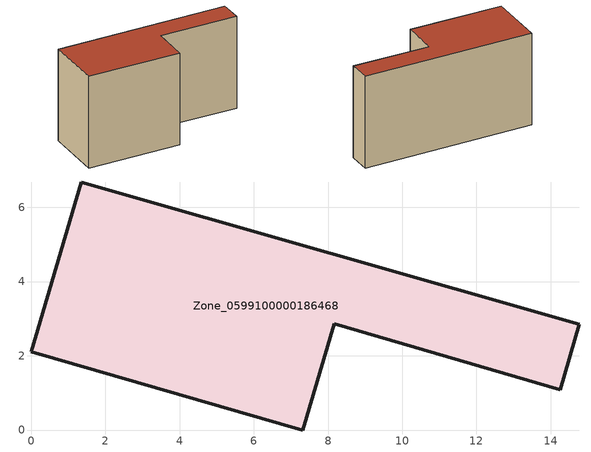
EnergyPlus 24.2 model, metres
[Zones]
Zone_0599100000186468
 floor ground (C_G): 0,2.12 1.35,6.68 14.77,2.85 14.26,1.09 8.16,2.87 7.32,0 z0
 wall outside (C_F): 1.35,6.68 0,2.12 7.32,0 8.16,2.87 14.26,1.09 14.77,2.85 1.35,6.68 z0:7.67
 roof outside (C_R): 14.77,2.85 1.35,6.68 0,2.12 7.32,0 8.16,2.87 14.26,1.09 z7.67
[BUILDING]
Pand.0599100000186468: North Axis=0; Terrain=City; Loads Convergence Tolerance Value=0.04; Temperature Convergence Tolerance Value=0.4; Solar Distribution=FullExterior; Maximum Number of Warmup Days=25; Minimum Number of Warmup Days=1
[Site:Location]
Rotterdam.The.Hague.AP_ZH_NLD Design_Conditions: Latitude=51.96; Longitude=4.45; Time Zone=1; Elevation=-4.5
[SITE:GROUNDTEMPERATURE:BUILDINGSURFACE]
18, 18, 18, 18, 18, 18, 18, 18, 18, 18, 18, 18
[MATERIAL] Thermal Absorptance=0.9; Solar Absorptance=0.7; Visible Absorptance=0.7
Name | Roughness | Thickness | Conductivity | Density | Specific Heat
G.TI.1946 | MediumSmooth | 0.15 | 1 | 540 | 1210
F.TI.1946 | Rough | 0.3 | 0.857143 | 1920 | 840
R.TI.1946 | MediumRough | 0.2 | 0.1 | 1500 | 1000
[CONSTRUCTION]
C_G: G.TI.1946
C_F: F.TI.1946
C_R: R.TI.1946
[ZONE]
Zone_0599100000186468: Type=1; Multiplier=1; Ceiling Height=Autocalculate; Volume=Autocalculate; Floor Area=autocalculate; Part of Total Floor Area=Yes
[ZONEINFILTRATION:DESIGNFLOWRATE]
Infil_Zone_0599100000186468: Zone or ZoneList or Space or SpaceList=Zone_0599100000186468; Schedule=AlwaysOn; Design Flow Rate Calculation Method=Flow/Area; Flow Rate per Floor Area=0.003; Constant Term Coefficient=1; Temperature Term Coefficient=0; Velocity Term Coefficient=0; Velocity Squared Term Coefficient=0
[HVACTEMPLATE:ZONE:IDEALLOADSAIRSYSTEM]
Zone_0599100000186468: Maximum Heating Supply Air Temperature=50; Minimum Cooling Supply Air Temperature=13; Maximum Heating Supply Air Humidity Ratio=0.0156; Minimum Cooling Supply Air Humidity Ratio=0.0077; Heating Limit=NoLimit; Cooling Limit=NoLimit; Dehumidification Control Type=ConstantSensibleHeatRatio; Cooling Sensible Heat Ratio=0.7; Dehumidification Setpoint=60; Humidification Control Type=None; Humidification Setpoint=30; Outdoor Air Method=None; Outdoor Air Flow Rate per Person=0.00944; Outdoor Air Flow Rate per Zone Floor Area=0; Outdoor Air Flow Rate per Zone=0; Demand Controlled Ventilation Type=None; Outdoor Air Economizer Type=NoEconomizer; Heat Recovery Type=None; Sensible Heat Recovery Effectiveness=0.7; Latent Heat Recovery Effectiveness=0.65
[ZONECONTROL:THERMOSTAT]
ThermostatControl_Zone_0599100000186468: Zone or ZoneList=Zone_0599100000186468; Control Type Schedule=DualSetpointControlType; Control 1=Thermostat_Zone_0599100000186468; Temperature Difference Between Cutout And Setpoint=0
[THERMOSTATSETPOINT:DUALSETPOINT]
Thermostat_Zone_0599100000186468: Heating Setpoint Temperature Schedule=HeatingSetpoint_Zone_0599100000186468; Cooling Setpoint Temperature Schedule=CoolingSetpoint_Zone_0599100000186468
[SCHEDULE:COMPACT]
HeatingSetpoint_Zone_0599100000186468: Through: 12/31, For: AllDays, Until: 24:00, 21
CoolingSetpoint_Zone_0599100000186468: Through: 12/31, For: AllDays, Until: 24:00, 24
DualSetpointControlType: Through: 12/31, For: AllDays, Until: 24:00, 4
AlwaysOn: Through: 12/31, For: AllDays, Until: 24:00, 1
